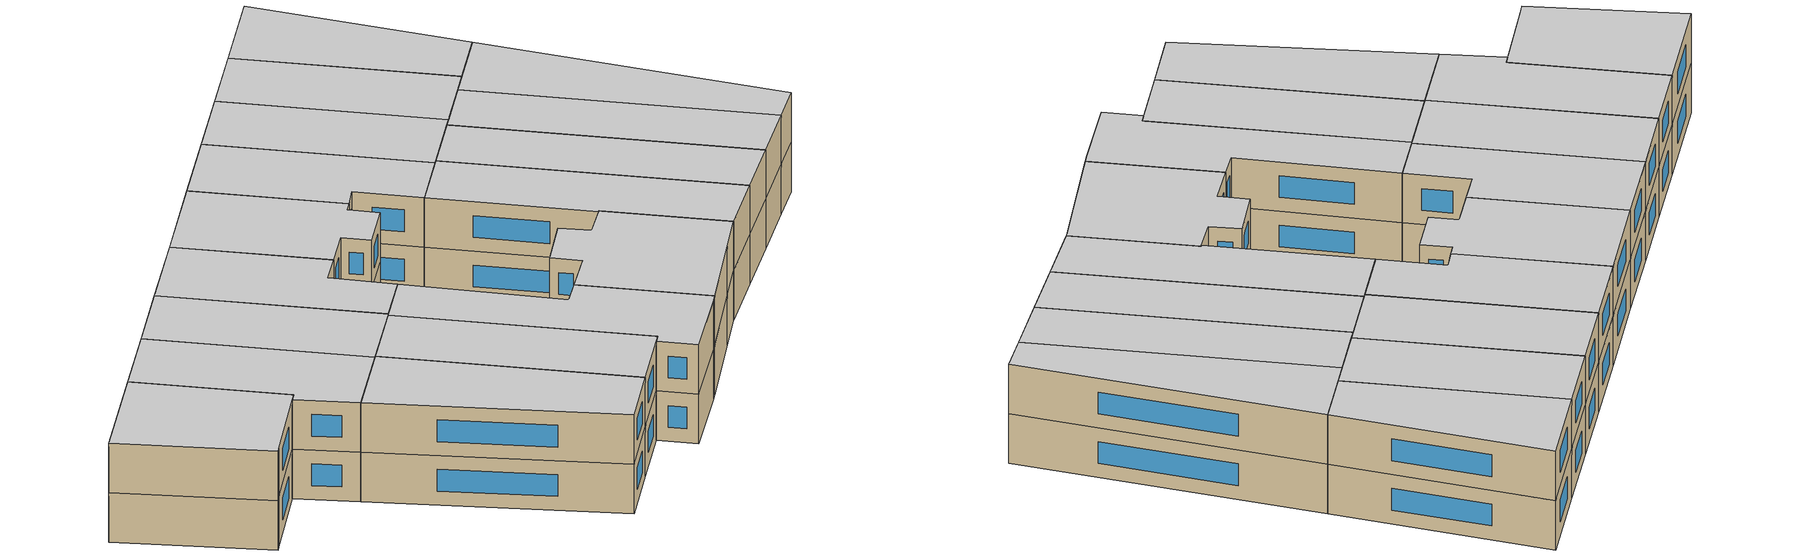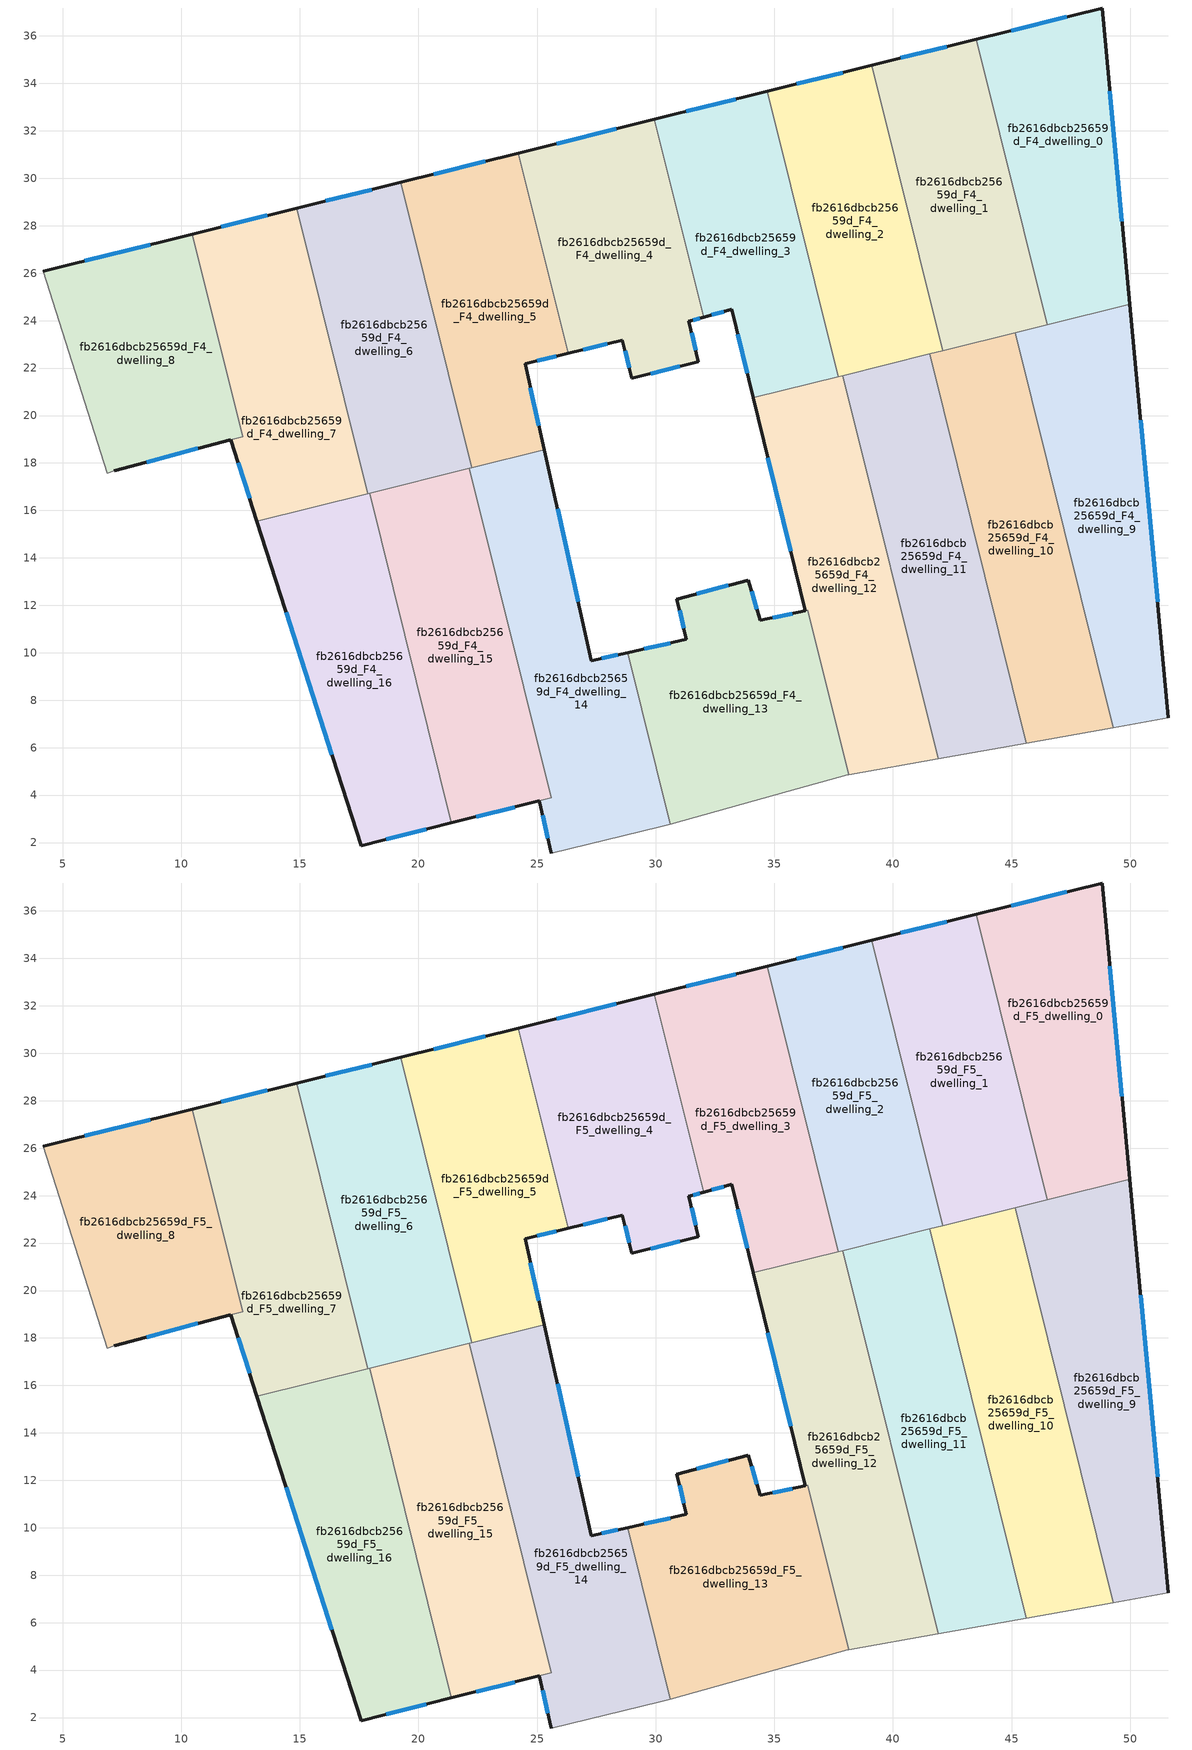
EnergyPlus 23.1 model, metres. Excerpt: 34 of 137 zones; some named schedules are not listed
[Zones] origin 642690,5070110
fb2616dbcb25659d_F4_dwelling_0
 floor to fb2616dbcb25659d_F3_dwelling_0 (EU_floor_Construction): 48.82,37.18 49.98,24.69 46.5,23.82 43.51,35.86 z12
 wall outside (EU_wall_Construction): 49.98,24.69 48.82,37.18 43.51,35.86 z12:15
 wall to fb2616dbcb25659d_F4_dwelling_1 (EU_wall_Construction): 43.51,35.86 46.5,23.82 z12:15
 wall to fb2616dbcb25659d_F4_dwelling_9 (EU_wall_Construction): 46.5,23.82 49.98,24.69 z12:15
 window (EU_Window_Construction): 47.33,36.81 44.99,36.23 / 49.66,28.19 49.14,33.68 z12.84:14.16
fb2616dbcb25659d_F4_dwelling_1
 floor to fb2616dbcb25659d_F3_dwelling_1 (EU_floor_Construction): 43.51,35.86 46.5,23.82 42.1,22.73 39.11,34.76 z12
 wall outside (EU_wall_Construction): 43.51,35.86 39.11,34.76 z12:15
 wall to fb2616dbcb25659d_F4_dwelling_2 (EU_wall_Construction): 39.11,34.76 42.1,22.73 z12:15
 wall to fb2616dbcb25659d_F4_dwelling_10 (EU_wall_Construction): 42.1,22.73 42.36,22.79 45.15,23.49 z12:15
 wall to fb2616dbcb25659d_F4_dwelling_9 (EU_wall_Construction): 45.15,23.49 46.5,23.82 z12:15
 window (EU_Window_Construction): 42.27,35.55 40.34,35.07 z12.84:14.16
fb2616dbcb25659d_F4_dwelling_10
 floor to fb2616dbcb25659d_F3_dwelling_10 (EU_floor_Construction): 45.15,23.49 49.29,6.84 45.63,6.19 41.55,22.59 z12
 wall to fb2616dbcb25659d_F4_dwelling_11 (EU_wall_Construction): 41.55,22.59 45.63,6.19 z12:15
 wall to fb2616dbcb25659d_F4_dwelling_9 (EU_wall_Construction): 49.29,6.84 45.15,23.49 z12:15
 wall adiabatic (EU_wall_Construction): 45.63,6.19 49.29,6.84 z12:15
 wall to fb2616dbcb25659d_F4_dwelling_2 (EU_wall_Construction): 42.1,22.73 41.55,22.59 z12:15
fb2616dbcb25659d_F4_dwelling_11
 floor to fb2616dbcb25659d_F3_dwelling_11 (EU_floor_Construction): 41.55,22.59 45.63,6.19 41.91,5.53 37.89,21.68 z12
 wall to fb2616dbcb25659d_F4_dwelling_12 (EU_wall_Construction): 37.89,21.68 41.91,5.53 z12:15
 wall adiabatic (EU_wall_Construction): 41.91,5.53 45.63,6.19 z12:15
 wall to fb2616dbcb25659d_F4_dwelling_2 (EU_wall_Construction): 41.55,22.59 37.89,21.68 z12:15
fb2616dbcb25659d_F4_dwelling_12
 floor to fb2616dbcb25659d_F3_dwelling_12 (EU_floor_Construction): 37.89,21.68 41.91,5.53 38.13,4.86 36.41,11.79 36.3,11.76 34.11,20.74 34.18,20.76 z12
 wall outside (EU_wall_Construction): 34.11,20.74 36.3,11.76 z12:15
 wall to fb2616dbcb25659d_F4_dwelling_13 (EU_wall_Construction): 36.3,11.76 36.41,11.79 / 36.41,11.78 38.13,4.86 z12:15
 wall adiabatic (EU_wall_Construction): 38.13,4.86 41.91,5.53 z12:15
 wall to fb2616dbcb25659d_F4_dwelling_3 (EU_wall_Construction): 37.7,21.64 34.18,20.76 34.11,20.74 z12:15
 wall to fb2616dbcb25659d_F4_dwelling_2 (EU_wall_Construction): 37.89,21.68 37.7,21.64 z12:15
 window (EU_Window_Construction): 34.73,18.23 35.69,14.28 z12.84:14.16
fb2616dbcb25659d_F4_dwelling_13
 floor to fb2616dbcb25659d_F3_dwelling_13 (EU_floor_Construction): 36.41,11.78 38.13,4.86 38.1,4.86 35.6,4.16 30.62,2.78 28.83,10.01 31.3,10.56 30.9,12.26 33.9,13.06 34.4,11.36 36.3,11.76 z12
 wall outside (EU_wall_Construction): 36.3,11.76 34.4,11.36 33.9,13.06 30.9,12.26 31.3,10.56 28.83,10.01 z12:15
 wall adiabatic (EU_wall_Construction): 30.62,2.78 35.6,4.16 38.1,4.86 38.13,4.86 z12:15
 wall to fb2616dbcb25659d_F4_dwelling_14 (EU_wall_Construction): 28.83,10.01 30.62,2.78 z12:15
 window (EU_Window_Construction): 30.6,10.41 29.52,10.16 / 31.01,11.79 31.18,11.04 / 33.06,12.84 31.74,12.49 / 34.26,11.84 34.04,12.59 / 35.76,11.65 34.93,11.47 z12.84:14.16
fb2616dbcb25659d_F4_dwelling_14
 floor to fb2616dbcb25659d_F3_dwelling_14 (EU_floor_Construction): 25.31,18.55 27.29,9.67 28.83,10.01 30.62,2.78 30.19,2.66 25.59,1.56 25.09,3.76 25.59,3.89 22.14,17.77 z12
 wall outside (EU_wall_Construction): 28.83,10.01 27.29,9.67 25.31,18.55 / 25.09,3.76 25.59,1.56 z12:15
 wall adiabatic (EU_wall_Construction): 25.59,1.56 30.19,2.66 30.62,2.78 z12:15
 wall to fb2616dbcb25659d_F4_dwelling_15 (EU_wall_Construction): 22.14,17.77 25.59,3.89 25.09,3.76 z12:15
 wall to fb2616dbcb25659d_F4_dwelling_5 (EU_wall_Construction): 25.31,18.55 22.25,17.8 z12:15
 wall to fb2616dbcb25659d_F4_dwelling_6 (EU_wall_Construction): 22.25,17.8 22.14,17.77 z12:15
 window (EU_Window_Construction): 26.74,12.16 25.86,16.06 / 28.4,9.91 27.72,9.76 / 25.23,3.14 25.45,2.18 z12.84:14.16
fb2616dbcb25659d_F4_dwelling_15
 floor to fb2616dbcb25659d_F3_dwelling_15 (EU_floor_Construction): 22.14,17.77 25.59,3.89 25.09,3.76 21.39,2.83 17.94,16.72 z12
 wall outside (EU_wall_Construction): 21.39,2.83 25.09,3.76 z12:15
 wall to fb2616dbcb25659d_F4_dwelling_16 (EU_wall_Construction): 17.94,16.72 21.39,2.83 z12:15
 wall to fb2616dbcb25659d_F4_dwelling_6 (EU_wall_Construction): 22.14,17.77 17.94,16.72 z12:15
 window (EU_Window_Construction): 22.43,3.09 24.05,3.5 z12.84:14.16
fb2616dbcb25659d_F4_dwelling_16
 floor to fb2616dbcb25659d_F3_dwelling_16 (EU_floor_Construction): 17.94,16.72 21.39,2.83 17.58,1.86 13.19,15.54 z12
 wall outside (EU_wall_Construction): 13.19,15.54 17.58,1.86 21.39,2.83 z12:15
 wall to fb2616dbcb25659d_F4_dwelling_7 (EU_wall_Construction): 17.85,16.7 13.19,15.54 z12:15
 wall to fb2616dbcb25659d_F4_dwelling_6 (EU_wall_Construction): 17.94,16.72 17.85,16.7 z12:15
 window (EU_Window_Construction): 18.65,2.13 20.33,2.56 / 14.42,11.71 16.35,5.7 z12.84:14.16
fb2616dbcb25659d_F4_dwelling_2
 floor to fb2616dbcb25659d_F3_dwelling_2 (EU_floor_Construction): 39.11,34.76 42.1,22.73 37.7,21.64 34.71,33.67 z12
 wall outside (EU_wall_Construction): 39.11,34.76 34.71,33.67 z12:15
 wall to fb2616dbcb25659d_F4_dwelling_3 (EU_wall_Construction): 34.71,33.67 37.7,21.64 z12:15
 window (EU_Window_Construction): 37.88,34.46 35.94,33.98 z12.84:14.16
fb2616dbcb25659d_F4_dwelling_3
 floor to fb2616dbcb25659d_F3_dwelling_3 (EU_floor_Construction): 34.71,33.67 37.7,21.64 34.11,20.74 33.2,24.47 32.02,24.15 29.95,32.49 z12
 wall outside (EU_wall_Construction): 32.02,24.15 33.2,24.47 34.11,20.74 / 34.71,33.67 29.95,32.49 z12:15
 wall to fb2616dbcb25659d_F4_dwelling_4 (EU_wall_Construction): 29.95,32.49 32.02,24.15 z12:15
 window (EU_Window_Construction): 33.46,23.43 33.86,21.79 / 32.35,24.24 32.87,24.38 / 33.38,33.34 31.28,32.82 z12.84:14.16
fb2616dbcb25659d_F4_dwelling_4
 floor to fb2616dbcb25659d_F3_dwelling_4 (EU_floor_Construction): 29.95,32.49 32.02,24.15 31.4,23.97 31.8,22.27 29,21.57 28.6,23.17 26.31,22.62 24.21,31.06 z12
 wall outside (EU_wall_Construction): 26.31,22.62 28.6,23.17 29,21.57 31.8,22.27 31.4,23.97 32.02,24.15 / 29.95,32.49 24.21,31.06 z12:15
 wall to fb2616dbcb25659d_F4_dwelling_5 (EU_wall_Construction): 24.21,31.06 26.31,22.62 z12:15
 window (EU_Window_Construction): 31.69,22.75 31.51,23.5 / 29.78,21.77 31.02,22.08 / 28.71,22.73 28.89,22.02 / 26.95,22.77 27.96,23.02 / 28.34,32.09 25.82,31.46 / 31.58,24.02 31.85,24.1 z12.84:14.16
fb2616dbcb25659d_F4_dwelling_5
 floor to fb2616dbcb25659d_F3_dwelling_5 (EU_floor_Construction): 24.21,31.06 26.31,22.62 24.49,22.17 25.31,18.55 22.25,17.8 19.26,29.83 z12
 wall outside (EU_wall_Construction): 25.31,18.55 24.49,22.17 26.31,22.62 / 24.21,31.06 19.26,29.83 z12:15
 wall to fb2616dbcb25659d_F4_dwelling_6 (EU_wall_Construction): 19.26,29.83 22.25,17.8 z12:15
 window (EU_Window_Construction): 25.08,19.57 24.72,21.16 / 22.83,30.72 20.65,30.17 / 25,22.3 25.8,22.49 z12.84:14.16
fb2616dbcb25659d_F4_dwelling_6
 floor to fb2616dbcb25659d_F3_dwelling_6 (EU_floor_Construction): 19.26,29.83 22.25,17.8 17.85,16.7 14.86,28.74 z12
 wall outside (EU_wall_Construction): 19.26,29.83 14.86,28.74 z12:15
 wall to fb2616dbcb25659d_F4_dwelling_7 (EU_wall_Construction): 14.86,28.74 17.85,16.7 z12:15
 window (EU_Window_Construction): 18.03,29.52 16.1,29.04 z12.84:14.16
fb2616dbcb25659d_F4_dwelling_7
 floor to fb2616dbcb25659d_F3_dwelling_7 (EU_floor_Construction): 14.86,28.74 17.85,16.7 13.19,15.54 12.09,18.97 12.59,19.11 10.46,27.64 z12
 wall outside (EU_wall_Construction): 14.86,28.74 10.46,27.64 / 12.09,18.97 13.19,15.54 z12:15
 wall to fb2616dbcb25659d_F4_dwelling_8 (EU_wall_Construction): 10.46,27.64 12.59,19.11 12.09,18.97 z12:15
 window (EU_Window_Construction): 13.63,28.43 11.7,27.95 / 12.4,18.01 12.88,16.5 z12.84:14.16
fb2616dbcb25659d_F4_dwelling_8
 floor to fb2616dbcb25659d_F3_dwelling_8 (EU_floor_Construction): 10.46,27.64 12.59,19.11 12.08,18.97 7.18,17.67 6.88,17.58 4.18,26.08 z12
 wall outside (EU_wall_Construction): 7.18,17.67 12.08,18.97 / 10.46,27.64 4.18,26.08 z12:15
 wall adiabatic (EU_wall_Construction): 4.18,26.08 6.88,17.58 7.18,17.67 z12:15
 window (EU_Window_Construction): 8.55,18.04 10.71,18.61 / 8.7,27.21 5.94,26.52 z12.84:14.16
fb2616dbcb25659d_F4_dwelling_9
 floor to fb2616dbcb25659d_F3_dwelling_9 (EU_floor_Construction): 49.98,24.69 51.61,7.25 49.29,6.84 45.15,23.49 z12
 wall outside (EU_wall_Construction): 51.61,7.25 49.98,24.69 z12:15
 wall adiabatic (EU_wall_Construction): 49.29,6.84 51.61,7.25 z12:15
 window (EU_Window_Construction): 51.15,12.14 50.44,19.8 z12.84:14.16
fb2616dbcb25659d_F5_dwelling_0
 floor to fb2616dbcb25659d_F4_dwelling_0 (EU_floor_Construction): 48.82,37.18 49.98,24.69 46.5,23.82 43.51,35.86 z15
 wall outside (EU_wall_Construction): 49.98,24.69 48.82,37.18 43.51,35.86 z15:18
 wall to fb2616dbcb25659d_F5_dwelling_1 (EU_wall_Construction): 43.51,35.86 46.5,23.82 z15:18
 wall to fb2616dbcb25659d_F5_dwelling_9 (EU_wall_Construction): 46.5,23.82 49.98,24.69 z15:18
 window (EU_Window_Construction): 47.33,36.81 44.99,36.23 / 49.66,28.19 49.14,33.68 z15.84:17.16
 ceiling to fb2616dbcb25659d_F6_dwelling_0 (EU_floor_Construction): 49.98,24.69 48.82,37.18 43.51,35.86 46.5,23.82 z18
fb2616dbcb25659d_F5_dwelling_1
 floor to fb2616dbcb25659d_F4_dwelling_1 (EU_floor_Construction): 43.51,35.86 46.5,23.82 42.1,22.73 39.11,34.76 z15
 wall outside (EU_wall_Construction): 43.51,35.86 39.11,34.76 z15:18
 wall to fb2616dbcb25659d_F5_dwelling_2 (EU_wall_Construction): 39.11,34.76 42.1,22.73 z15:18
 wall to fb2616dbcb25659d_F5_dwelling_10 (EU_wall_Construction): 42.1,22.73 42.36,22.79 45.15,23.49 z15:18
 wall to fb2616dbcb25659d_F5_dwelling_9 (EU_wall_Construction): 45.15,23.49 46.5,23.82 z15:18
 window (EU_Window_Construction): 42.27,35.55 40.34,35.07 z15.84:17.16
 ceiling to fb2616dbcb25659d_F6_dwelling_1 (EU_floor_Construction): 46.5,23.82 43.51,35.86 39.11,34.76 42.1,22.73 z18
fb2616dbcb25659d_F5_dwelling_10
 floor to fb2616dbcb25659d_F4_dwelling_10 (EU_floor_Construction): 45.15,23.49 49.29,6.84 45.63,6.19 41.55,22.59 z15
 wall to fb2616dbcb25659d_F5_dwelling_11 (EU_wall_Construction): 41.55,22.59 45.63,6.19 z15:18
 wall to fb2616dbcb25659d_F5_dwelling_9 (EU_wall_Construction): 49.29,6.84 45.15,23.49 z15:18
 wall adiabatic (EU_wall_Construction): 45.63,6.19 49.29,6.84 z15:18
 wall to fb2616dbcb25659d_F5_dwelling_2 (EU_wall_Construction): 42.1,22.73 41.55,22.59 z15:18
 ceiling to fb2616dbcb25659d_F6_dwelling_10 (EU_floor_Construction): 49.29,6.84 45.15,23.49 41.55,22.59 45.63,6.19 z18
fb2616dbcb25659d_F5_dwelling_11
 floor to fb2616dbcb25659d_F4_dwelling_11 (EU_floor_Construction): 41.55,22.59 45.63,6.19 41.91,5.53 37.89,21.68 z15
 wall to fb2616dbcb25659d_F5_dwelling_12 (EU_wall_Construction): 37.89,21.68 41.91,5.53 z15:18
 wall adiabatic (EU_wall_Construction): 41.91,5.53 45.63,6.19 z15:18
 wall to fb2616dbcb25659d_F5_dwelling_2 (EU_wall_Construction): 41.55,22.59 37.89,21.68 z15:18
 ceiling to fb2616dbcb25659d_F6_dwelling_11 (EU_floor_Construction): 45.63,6.19 41.55,22.59 37.89,21.68 41.91,5.53 z18
fb2616dbcb25659d_F5_dwelling_12
 floor to fb2616dbcb25659d_F4_dwelling_12 (EU_floor_Construction): 37.89,21.68 41.91,5.53 38.13,4.86 36.41,11.79 36.3,11.76 34.11,20.74 34.18,20.76 z15
 wall outside (EU_wall_Construction): 34.11,20.74 36.3,11.76 z15:18
 wall to fb2616dbcb25659d_F5_dwelling_13 (EU_wall_Construction): 36.3,11.76 36.41,11.79 / 36.41,11.78 38.13,4.86 z15:18
 wall adiabatic (EU_wall_Construction): 38.13,4.86 41.91,5.53 z15:18
 wall to fb2616dbcb25659d_F5_dwelling_3 (EU_wall_Construction): 37.7,21.64 34.18,20.76 34.11,20.74 z15:18
 wall to fb2616dbcb25659d_F5_dwelling_2 (EU_wall_Construction): 37.89,21.68 37.7,21.64 z15:18
 window (EU_Window_Construction): 34.73,18.23 35.69,14.28 z15.84:17.16
 ceiling to fb2616dbcb25659d_F6_dwelling_12 (EU_floor_Construction): 41.91,5.53 37.89,21.68 34.18,20.76 34.11,20.74 36.3,11.76 36.41,11.79 38.13,4.86 z18
fb2616dbcb25659d_F5_dwelling_13
 floor to fb2616dbcb25659d_F4_dwelling_13 (EU_floor_Construction): 36.41,11.78 38.13,4.86 38.1,4.86 35.6,4.16 30.62,2.78 28.83,10.01 31.3,10.56 30.9,12.26 33.9,13.06 34.4,11.36 36.3,11.76 z15
 wall outside (EU_wall_Construction): 36.3,11.76 34.4,11.36 33.9,13.06 30.9,12.26 31.3,10.56 28.83,10.01 z15:18
 wall adiabatic (EU_wall_Construction): 30.62,2.78 35.6,4.16 38.1,4.86 38.13,4.86 z15:18
 wall to fb2616dbcb25659d_F5_dwelling_14 (EU_wall_Construction): 28.83,10.01 30.62,2.78 z15:18
 window (EU_Window_Construction): 30.6,10.41 29.52,10.16 / 31.01,11.79 31.18,11.04 / 33.06,12.84 31.74,12.49 / 34.26,11.84 34.04,12.59 / 35.76,11.65 34.93,11.47 z15.84:17.16
 ceiling to fb2616dbcb25659d_F6_dwelling_13 (EU_floor_Construction): 38.1,4.86 38.13,4.86 36.41,11.78 36.3,11.76 34.4,11.36 33.9,13.06 30.9,12.26 31.3,10.56 28.83,10.01 30.62,2.78 35.6,4.16 z18
fb2616dbcb25659d_F5_dwelling_14
 floor to fb2616dbcb25659d_F4_dwelling_14 (EU_floor_Construction): 25.31,18.55 27.29,9.67 28.83,10.01 30.62,2.78 30.19,2.66 25.59,1.56 25.09,3.76 25.59,3.89 22.14,17.77 z15
 wall outside (EU_wall_Construction): 28.83,10.01 27.29,9.67 25.31,18.55 / 25.09,3.76 25.59,1.56 z15:18
 wall adiabatic (EU_wall_Construction): 25.59,1.56 30.19,2.66 30.62,2.78 z15:18
 wall to fb2616dbcb25659d_F5_dwelling_15 (EU_wall_Construction): 22.14,17.77 25.59,3.89 25.09,3.76 z15:18
 wall to fb2616dbcb25659d_F5_dwelling_5 (EU_wall_Construction): 25.31,18.55 22.25,17.8 z15:18
 wall to fb2616dbcb25659d_F5_dwelling_6 (EU_wall_Construction): 22.25,17.8 22.14,17.77 z15:18
 window (EU_Window_Construction): 26.74,12.16 25.86,16.06 / 28.4,9.91 27.72,9.76 / 25.23,3.14 25.45,2.18 z15.84:17.16
 ceiling to fb2616dbcb25659d_F6_dwelling_14 (EU_floor_Construction): 30.19,2.66 30.62,2.78 28.83,10.01 27.29,9.67 25.31,18.55 22.14,17.77 25.59,3.89 25.09,3.76 25.59,1.56 z18
fb2616dbcb25659d_F5_dwelling_15
 floor to fb2616dbcb25659d_F4_dwelling_15 (EU_floor_Construction): 22.14,17.77 25.59,3.89 25.09,3.76 21.39,2.83 17.94,16.72 z15
 wall outside (EU_wall_Construction): 21.39,2.83 25.09,3.76 z15:18
 wall to fb2616dbcb25659d_F5_dwelling_16 (EU_wall_Construction): 17.94,16.72 21.39,2.83 z15:18
 wall to fb2616dbcb25659d_F5_dwelling_6 (EU_wall_Construction): 22.14,17.77 17.94,16.72 z15:18
 window (EU_Window_Construction): 22.43,3.09 24.05,3.5 z15.84:17.16
 ceiling to fb2616dbcb25659d_F6_dwelling_15 (EU_floor_Construction): 25.09,3.76 25.59,3.89 22.14,17.77 17.94,16.72 21.39,2.83 z18
fb2616dbcb25659d_F5_dwelling_16
 floor to fb2616dbcb25659d_F4_dwelling_16 (EU_floor_Construction): 17.94,16.72 21.39,2.83 17.58,1.86 13.19,15.54 z15
 wall outside (EU_wall_Construction): 13.19,15.54 17.58,1.86 21.39,2.83 z15:18
 wall to fb2616dbcb25659d_F5_dwelling_7 (EU_wall_Construction): 17.85,16.7 13.19,15.54 z15:18
 wall to fb2616dbcb25659d_F5_dwelling_6 (EU_wall_Construction): 17.94,16.72 17.85,16.7 z15:18
 window (EU_Window_Construction): 18.65,2.13 20.33,2.56 / 14.42,11.71 16.35,5.7 z15.84:17.16
 ceiling to fb2616dbcb25659d_F6_dwelling_16 (EU_floor_Construction): 21.39,2.83 17.94,16.72 13.19,15.54 17.58,1.86 z18
fb2616dbcb25659d_F5_dwelling_2
 floor to fb2616dbcb25659d_F4_dwelling_2 (EU_floor_Construction): 39.11,34.76 42.1,22.73 37.7,21.64 34.71,33.67 z15
 wall outside (EU_wall_Construction): 39.11,34.76 34.71,33.67 z15:18
 wall to fb2616dbcb25659d_F5_dwelling_3 (EU_wall_Construction): 34.71,33.67 37.7,21.64 z15:18
 window (EU_Window_Construction): 37.88,34.46 35.94,33.98 z15.84:17.16
 ceiling to fb2616dbcb25659d_F6_dwelling_2 (EU_floor_Construction): 42.1,22.73 39.11,34.76 34.71,33.67 37.7,21.64 z18
fb2616dbcb25659d_F5_dwelling_3
 floor to fb2616dbcb25659d_F4_dwelling_3 (EU_floor_Construction): 34.71,33.67 37.7,21.64 34.11,20.74 33.2,24.47 32.02,24.15 29.95,32.49 z15
 wall outside (EU_wall_Construction): 32.02,24.15 33.2,24.47 34.11,20.74 / 34.71,33.67 29.95,32.49 z15:18
 wall to fb2616dbcb25659d_F5_dwelling_4 (EU_wall_Construction): 29.95,32.49 32.02,24.15 z15:18
 window (EU_Window_Construction): 33.46,23.43 33.86,21.79 / 32.35,24.24 32.87,24.38 / 33.38,33.34 31.28,32.82 z15.84:17.16
 ceiling to fb2616dbcb25659d_F6_dwelling_3 (EU_floor_Construction): 37.7,21.64 34.71,33.67 29.95,32.49 32.02,24.15 33.2,24.47 34.11,20.74 z18
fb2616dbcb25659d_F5_dwelling_4
 floor to fb2616dbcb25659d_F4_dwelling_4 (EU_floor_Construction): 29.95,32.49 32.02,24.15 31.4,23.97 31.8,22.27 29,21.57 28.6,23.17 26.31,22.62 24.21,31.06 z15
 wall outside (EU_wall_Construction): 26.31,22.62 28.6,23.17 29,21.57 31.8,22.27 31.4,23.97 32.02,24.15 / 29.95,32.49 24.21,31.06 z15:18
 wall to fb2616dbcb25659d_F5_dwelling_5 (EU_wall_Construction): 24.21,31.06 26.31,22.62 z15:18
 window (EU_Window_Construction): 31.69,22.75 31.51,23.5 / 29.78,21.77 31.02,22.08 / 28.71,22.73 28.89,22.02 / 26.95,22.77 27.96,23.02 / 28.34,32.09 25.82,31.46 / 31.58,24.02 31.85,24.1 z15.84:17.16
 ceiling to fb2616dbcb25659d_F6_dwelling_4 (EU_floor_Construction): 31.8,22.27 31.4,23.97 32.02,24.15 29.95,32.49 24.21,31.06 26.31,22.62 28.6,23.17 29,21.57 z18
fb2616dbcb25659d_F5_dwelling_5
 floor to fb2616dbcb25659d_F4_dwelling_5 (EU_floor_Construction): 24.21,31.06 26.31,22.62 24.49,22.17 25.31,18.55 22.25,17.8 19.26,29.83 z15
 wall outside (EU_wall_Construction): 25.31,18.55 24.49,22.17 26.31,22.62 / 24.21,31.06 19.26,29.83 z15:18
 wall to fb2616dbcb25659d_F5_dwelling_6 (EU_wall_Construction): 19.26,29.83 22.25,17.8 z15:18
 window (EU_Window_Construction): 25.08,19.57 24.72,21.16 / 22.83,30.72 20.65,30.17 / 25,22.3 25.8,22.49 z15.84:17.16
 ceiling to fb2616dbcb25659d_F6_dwelling_5 (EU_floor_Construction): 25.31,18.55 24.49,22.17 26.31,22.62 24.21,31.06 19.26,29.83 22.25,17.8 z18
fb2616dbcb25659d_F5_dwelling_6
 floor to fb2616dbcb25659d_F4_dwelling_6 (EU_floor_Construction): 19.26,29.83 22.25,17.8 17.85,16.7 14.86,28.74 z15
 wall outside (EU_wall_Construction): 19.26,29.83 14.86,28.74 z15:18
 wall to fb2616dbcb25659d_F5_dwelling_7 (EU_wall_Construction): 14.86,28.74 17.85,16.7 z15:18
 window (EU_Window_Construction): 18.03,29.52 16.1,29.04 z15.84:17.16
 ceiling to fb2616dbcb25659d_F6_dwelling_6 (EU_floor_Construction): 22.25,17.8 19.26,29.83 14.86,28.74 17.85,16.7 z18
fb2616dbcb25659d_F5_dwelling_7
 floor to fb2616dbcb25659d_F4_dwelling_7 (EU_floor_Construction): 14.86,28.74 17.85,16.7 13.19,15.54 12.09,18.97 12.59,19.11 10.46,27.64 z15
 wall outside (EU_wall_Construction): 14.86,28.74 10.46,27.64 / 12.09,18.97 13.19,15.54 z15:18
 wall to fb2616dbcb25659d_F5_dwelling_8 (EU_wall_Construction): 10.46,27.64 12.59,19.11 12.09,18.97 z15:18
 window (EU_Window_Construction): 13.63,28.43 11.7,27.95 / 12.4,18.01 12.88,16.5 z15.84:17.16
 ceiling to fb2616dbcb25659d_F6_dwelling_7 (EU_floor_Construction): 17.85,16.7 14.86,28.74 10.46,27.64 12.59,19.11 12.09,18.97 13.19,15.54 z18
fb2616dbcb25659d_F5_dwelling_8
 floor to fb2616dbcb25659d_F4_dwelling_8 (EU_floor_Construction): 10.46,27.64 12.59,19.11 12.08,18.97 7.18,17.67 6.88,17.58 4.18,26.08 z15
 wall outside (EU_wall_Construction): 7.18,17.67 12.08,18.97 / 10.46,27.64 4.18,26.08 z15:18
 wall adiabatic (EU_wall_Construction): 4.18,26.08 6.88,17.58 7.18,17.67 z15:18
 window (EU_Window_Construction): 8.55,18.04 10.71,18.61 / 8.7,27.21 5.94,26.52 z15.84:17.16
 ceiling to fb2616dbcb25659d_F6_dwelling_8 (EU_floor_Construction): 12.08,18.97 12.59,19.11 10.46,27.64 4.18,26.08 6.88,17.58 7.18,17.67 z18
fb2616dbcb25659d_F5_dwelling_9
 floor to fb2616dbcb25659d_F4_dwelling_9 (EU_floor_Construction): 49.98,24.69 51.61,7.25 49.29,6.84 45.15,23.49 z15
 wall outside (EU_wall_Construction): 51.61,7.25 49.98,24.69 z15:18
 wall adiabatic (EU_wall_Construction): 49.29,6.84 51.61,7.25 z15:18
 window (EU_Window_Construction): 51.15,12.14 50.44,19.8 z15.84:17.16
 ceiling to fb2616dbcb25659d_F6_dwelling_9 (EU_floor_Construction): 51.61,7.25 49.98,24.69 45.15,23.49 49.29,6.84 z18
[Building]
EU S2 Campaign: North Axis=0; Terrain=City; Solar Distribution=FullExterior
[Site:Location]
Lyon-Bron: Latitude=45.75; Longitude=5; Time Zone=1; Elevation=198
[SizingPeriod:WeatherFileDays]
AnnualSizingPeriod: Begin Month=1; Begin Day of Month=1; End Month=12; End Day of Month=31; Day of Week for Start Day=Monday; Use Weather File Daylight Saving Period=No; Use Weather File Rain and Snow Indicators=No
[MATERIAL]
EU_InternalMass_Material: Roughness=MediumRough; Thickness=0.1; Conductivity=1; Density=1800; Specific Heat=900; Thermal Absorptance=0.9; Solar Absorptance=0.7; Visible Absorptance=0.7
[MATERIAL:NOMASS] Roughness=MediumRough; Thermal Absorptance=0.9; Solar Absorptance=0.7; Visible Absorptance=0.7
Name | Thermal Resistance
EU_wall_NoMass | 0.776494
EU_floor_NoMass | 0.421597
[WINDOWMATERIAL:SIMPLEGLAZINGSYSTEM]
EU_Window_SimpleGlazing: UFactor=4.24961; Solar Heat Gain Coefficient=0.83; Visible Transmittance=0.83
[CONSTRUCTION]
EU_wall_Construction: EU_wall_NoMass
EU_floor_Construction: EU_floor_NoMass
EU_Window_Construction: EU_Window_SimpleGlazing
EU_InternalMass_Construction: EU_InternalMass_Material
[ZONE] Type=1; Multiplier=1; Ceiling Height=autocalculate; Floor Area=autocalculate; Part of Total Floor Area=Yes
Name | Volume
fb2616dbcb25659d_F4_dwelling_0; fb2616dbcb25659d_F5_dwelling_0 | 168.588
fb2616dbcb25659d_F4_dwelling_1; fb2616dbcb25659d_F5_dwelling_1; fb2616dbcb25659d_F4_dwelling_6; fb2616dbcb25659d_F5_dwelling_6 | 168.568
fb2616dbcb25659d_F4_dwelling_10; fb2616dbcb25659d_F5_dwelling_10 | 189.658
fb2616dbcb25659d_F4_dwelling_11; fb2616dbcb25659d_F5_dwelling_11 | 189.641
fb2616dbcb25659d_F4_dwelling_12; fb2616dbcb25659d_F5_dwelling_12 | 192.105
fb2616dbcb25659d_F4_dwelling_13; fb2616dbcb25659d_F5_dwelling_13 | 187.198
fb2616dbcb25659d_F4_dwelling_14; fb2616dbcb25659d_F5_dwelling_14 | 193.3125
fb2616dbcb25659d_F4_dwelling_15; fb2616dbcb25659d_F5_dwelling_15 | 185.991
fb2616dbcb25659d_F4_dwelling_16; fb2616dbcb25659d_F5_dwelling_16 | 189.625
fb2616dbcb25659d_F4_dwelling_2; fb2616dbcb25659d_F5_dwelling_2 | 168.584
fb2616dbcb25659d_F4_dwelling_3; fb2616dbcb25659d_F5_dwelling_3 | 168.589
fb2616dbcb25659d_F4_dwelling_4; fb2616dbcb25659d_F5_dwelling_4 | 168.567
fb2616dbcb25659d_F4_dwelling_5; fb2616dbcb25659d_F5_dwelling_5 | 168.576
fb2616dbcb25659d_F4_dwelling_7; fb2616dbcb25659d_F5_dwelling_7 | 172.893
fb2616dbcb25659d_F4_dwelling_8; fb2616dbcb25659d_F5_dwelling_8 | 164.282
fb2616dbcb25659d_F4_dwelling_9; fb2616dbcb25659d_F5_dwelling_9 | 189.647
[INTERNALMASS] Construction=EU_InternalMass_Construction
Name | Zone or ZoneList | Surface Area
fb2616dbcb25659d_F4_dwelling_0_EU_InternalMass | fb2616dbcb25659d_F4_dwelling_0 | 56.1962
fb2616dbcb25659d_F4_dwelling_1_EU_InternalMass | fb2616dbcb25659d_F4_dwelling_1 | 56.1892
fb2616dbcb25659d_F4_dwelling_2_EU_InternalMass | fb2616dbcb25659d_F4_dwelling_2 | 56.1947
fb2616dbcb25659d_F4_dwelling_3_EU_InternalMass | fb2616dbcb25659d_F4_dwelling_3 | 56.1967
fb2616dbcb25659d_F4_dwelling_4_EU_InternalMass | fb2616dbcb25659d_F4_dwelling_4 | 56.1887
fb2616dbcb25659d_F4_dwelling_5_EU_InternalMass | fb2616dbcb25659d_F4_dwelling_5 | 56.1917
fb2616dbcb25659d_F4_dwelling_6_EU_InternalMass | fb2616dbcb25659d_F4_dwelling_6 | 56.1892
fb2616dbcb25659d_F4_dwelling_7_EU_InternalMass | fb2616dbcb25659d_F4_dwelling_7 | 57.6308
fb2616dbcb25659d_F4_dwelling_8_EU_InternalMass | fb2616dbcb25659d_F4_dwelling_8 | 54.7612
fb2616dbcb25659d_F4_dwelling_9_EU_InternalMass | fb2616dbcb25659d_F4_dwelling_9 | 63.2157
fb2616dbcb25659d_F4_dwelling_10_EU_InternalMass | fb2616dbcb25659d_F4_dwelling_10 | 63.2193
fb2616dbcb25659d_F4_dwelling_11_EU_InternalMass | fb2616dbcb25659d_F4_dwelling_11 | 63.2136
fb2616dbcb25659d_F4_dwelling_12_EU_InternalMass | fb2616dbcb25659d_F4_dwelling_12 | 64.0352
fb2616dbcb25659d_F4_dwelling_13_EU_InternalMass | fb2616dbcb25659d_F4_dwelling_13 | 62.3997
fb2616dbcb25659d_F4_dwelling_14_EU_InternalMass | fb2616dbcb25659d_F4_dwelling_14 | 64.4362
fb2616dbcb25659d_F4_dwelling_15_EU_InternalMass | fb2616dbcb25659d_F4_dwelling_15 | 61.9987
fb2616dbcb25659d_F4_dwelling_16_EU_InternalMass | fb2616dbcb25659d_F4_dwelling_16 | 63.2087
fb2616dbcb25659d_F5_dwelling_0_EU_InternalMass | fb2616dbcb25659d_F5_dwelling_0 | 56.1962
fb2616dbcb25659d_F5_dwelling_1_EU_InternalMass | fb2616dbcb25659d_F5_dwelling_1 | 56.1892
fb2616dbcb25659d_F5_dwelling_2_EU_InternalMass | fb2616dbcb25659d_F5_dwelling_2 | 56.1947
fb2616dbcb25659d_F5_dwelling_3_EU_InternalMass | fb2616dbcb25659d_F5_dwelling_3 | 56.1967
fb2616dbcb25659d_F5_dwelling_4_EU_InternalMass | fb2616dbcb25659d_F5_dwelling_4 | 56.1887
fb2616dbcb25659d_F5_dwelling_5_EU_InternalMass | fb2616dbcb25659d_F5_dwelling_5 | 56.1917
fb2616dbcb25659d_F5_dwelling_6_EU_InternalMass | fb2616dbcb25659d_F5_dwelling_6 | 56.1892
fb2616dbcb25659d_F5_dwelling_7_EU_InternalMass | fb2616dbcb25659d_F5_dwelling_7 | 57.6308
fb2616dbcb25659d_F5_dwelling_8_EU_InternalMass | fb2616dbcb25659d_F5_dwelling_8 | 54.7612
fb2616dbcb25659d_F5_dwelling_9_EU_InternalMass | fb2616dbcb25659d_F5_dwelling_9 | 63.2157
fb2616dbcb25659d_F5_dwelling_10_EU_InternalMass | fb2616dbcb25659d_F5_dwelling_10 | 63.2193
fb2616dbcb25659d_F5_dwelling_11_EU_InternalMass | fb2616dbcb25659d_F5_dwelling_11 | 63.2136
fb2616dbcb25659d_F5_dwelling_12_EU_InternalMass | fb2616dbcb25659d_F5_dwelling_12 | 64.0352
fb2616dbcb25659d_F5_dwelling_13_EU_InternalMass | fb2616dbcb25659d_F5_dwelling_13 | 62.3997
fb2616dbcb25659d_F5_dwelling_14_EU_InternalMass | fb2616dbcb25659d_F5_dwelling_14 | 64.4362
fb2616dbcb25659d_F5_dwelling_15_EU_InternalMass | fb2616dbcb25659d_F5_dwelling_15 | 61.9987
fb2616dbcb25659d_F5_dwelling_16_EU_InternalMass | fb2616dbcb25659d_F5_dwelling_16 | 63.2087
[OTHEREQUIPMENT] Fuel Type=Electricity; Design Level Calculation Method=Watts/Area; Power per Zone Floor Area=1; Fraction Latent=0; Fraction Radiant=0; Fraction Lost=0; Carbon Dioxide Generation Rate=0; EndUse Subcategory=EU_Step8_InternalGains
Name | Zone or ZoneList or Space or SpaceList | Schedule
EU_Step8_InternalGain_fb2616dbcb25659d_F4_dwelling_0_f000 | fb2616dbcb25659d_F4_dwelling_0 | EU_Step8_GainSchedule_fb2616dbcb25659d_F4_dwelling_0_f000
EU_Step8_InternalGain_fb2616dbcb25659d_F4_dwelling_1_f000 | fb2616dbcb25659d_F4_dwelling_1 | EU_Step8_GainSchedule_fb2616dbcb25659d_F4_dwelling_1_f000
EU_Step8_InternalGain_fb2616dbcb25659d_F4_dwelling_2_f000 | fb2616dbcb25659d_F4_dwelling_2 | EU_Step8_GainSchedule_fb2616dbcb25659d_F4_dwelling_2_f000
EU_Step8_InternalGain_fb2616dbcb25659d_F4_dwelling_3_f000 | fb2616dbcb25659d_F4_dwelling_3 | EU_Step8_GainSchedule_fb2616dbcb25659d_F4_dwelling_3_f000
EU_Step8_InternalGain_fb2616dbcb25659d_F4_dwelling_4_f000 | fb2616dbcb25659d_F4_dwelling_4 | EU_Step8_GainSchedule_fb2616dbcb25659d_F4_dwelling_4_f000
EU_Step8_InternalGain_fb2616dbcb25659d_F4_dwelling_5_f000 | fb2616dbcb25659d_F4_dwelling_5 | EU_Step8_GainSchedule_fb2616dbcb25659d_F4_dwelling_5_f000
EU_Step8_InternalGain_fb2616dbcb25659d_F4_dwelling_6_f000 | fb2616dbcb25659d_F4_dwelling_6 | EU_Step8_GainSchedule_fb2616dbcb25659d_F4_dwelling_6_f000
EU_Step8_InternalGain_fb2616dbcb25659d_F4_dwelling_7_f000 | fb2616dbcb25659d_F4_dwelling_7 | EU_Step8_GainSchedule_fb2616dbcb25659d_F4_dwelling_7_f000
EU_Step8_InternalGain_fb2616dbcb25659d_F4_dwelling_8_f000 | fb2616dbcb25659d_F4_dwelling_8 | EU_Step8_GainSchedule_fb2616dbcb25659d_F4_dwelling_8_f000
EU_Step8_InternalGain_fb2616dbcb25659d_F4_dwelling_9_f000 | fb2616dbcb25659d_F4_dwelling_9 | EU_Step8_GainSchedule_fb2616dbcb25659d_F4_dwelling_9_f000
EU_Step8_InternalGain_fb2616dbcb25659d_F4_dwelling_10_f000 | fb2616dbcb25659d_F4_dwelling_10 | EU_Step8_GainSchedule_fb2616dbcb25659d_F4_dwelling_10_f000
EU_Step8_InternalGain_fb2616dbcb25659d_F4_dwelling_11_f000 | fb2616dbcb25659d_F4_dwelling_11 | EU_Step8_GainSchedule_fb2616dbcb25659d_F4_dwelling_11_f000
EU_Step8_InternalGain_fb2616dbcb25659d_F4_dwelling_12_f000 | fb2616dbcb25659d_F4_dwelling_12 | EU_Step8_GainSchedule_fb2616dbcb25659d_F4_dwelling_12_f000
EU_Step8_InternalGain_fb2616dbcb25659d_F4_dwelling_13_f000 | fb2616dbcb25659d_F4_dwelling_13 | EU_Step8_GainSchedule_fb2616dbcb25659d_F4_dwelling_13_f000
EU_Step8_InternalGain_fb2616dbcb25659d_F4_dwelling_14_f000 | fb2616dbcb25659d_F4_dwelling_14 | EU_Step8_GainSchedule_fb2616dbcb25659d_F4_dwelling_14_f000
EU_Step8_InternalGain_fb2616dbcb25659d_F4_dwelling_15_f000 | fb2616dbcb25659d_F4_dwelling_15 | EU_Step8_GainSchedule_fb2616dbcb25659d_F4_dwelling_15_f000
EU_Step8_InternalGain_fb2616dbcb25659d_F4_dwelling_16_f000 | fb2616dbcb25659d_F4_dwelling_16 | EU_Step8_GainSchedule_fb2616dbcb25659d_F4_dwelling_16_f000
EU_Step8_InternalGain_fb2616dbcb25659d_F5_dwelling_0_f000 | fb2616dbcb25659d_F5_dwelling_0 | EU_Step8_GainSchedule_fb2616dbcb25659d_F5_dwelling_0_f000
EU_Step8_InternalGain_fb2616dbcb25659d_F5_dwelling_1_f000 | fb2616dbcb25659d_F5_dwelling_1 | EU_Step8_GainSchedule_fb2616dbcb25659d_F5_dwelling_1_f000
EU_Step8_InternalGain_fb2616dbcb25659d_F5_dwelling_2_f000 | fb2616dbcb25659d_F5_dwelling_2 | EU_Step8_GainSchedule_fb2616dbcb25659d_F5_dwelling_2_f000
EU_Step8_InternalGain_fb2616dbcb25659d_F5_dwelling_3_f000 | fb2616dbcb25659d_F5_dwelling_3 | EU_Step8_GainSchedule_fb2616dbcb25659d_F5_dwelling_3_f000
EU_Step8_InternalGain_fb2616dbcb25659d_F5_dwelling_4_f000 | fb2616dbcb25659d_F5_dwelling_4 | EU_Step8_GainSchedule_fb2616dbcb25659d_F5_dwelling_4_f000
EU_Step8_InternalGain_fb2616dbcb25659d_F5_dwelling_5_f000 | fb2616dbcb25659d_F5_dwelling_5 | EU_Step8_GainSchedule_fb2616dbcb25659d_F5_dwelling_5_f000
EU_Step8_InternalGain_fb2616dbcb25659d_F5_dwelling_6_f000 | fb2616dbcb25659d_F5_dwelling_6 | EU_Step8_GainSchedule_fb2616dbcb25659d_F5_dwelling_6_f000
EU_Step8_InternalGain_fb2616dbcb25659d_F5_dwelling_7_f000 | fb2616dbcb25659d_F5_dwelling_7 | EU_Step8_GainSchedule_fb2616dbcb25659d_F5_dwelling_7_f000
EU_Step8_InternalGain_fb2616dbcb25659d_F5_dwelling_8_f000 | fb2616dbcb25659d_F5_dwelling_8 | EU_Step8_GainSchedule_fb2616dbcb25659d_F5_dwelling_8_f000
EU_Step8_InternalGain_fb2616dbcb25659d_F5_dwelling_9_f000 | fb2616dbcb25659d_F5_dwelling_9 | EU_Step8_GainSchedule_fb2616dbcb25659d_F5_dwelling_9_f000
EU_Step8_InternalGain_fb2616dbcb25659d_F5_dwelling_10_f000 | fb2616dbcb25659d_F5_dwelling_10 | EU_Step8_GainSchedule_fb2616dbcb25659d_F5_dwelling_10_f000
EU_Step8_InternalGain_fb2616dbcb25659d_F5_dwelling_11_f000 | fb2616dbcb25659d_F5_dwelling_11 | EU_Step8_GainSchedule_fb2616dbcb25659d_F5_dwelling_11_f000
EU_Step8_InternalGain_fb2616dbcb25659d_F5_dwelling_12_f000 | fb2616dbcb25659d_F5_dwelling_12 | EU_Step8_GainSchedule_fb2616dbcb25659d_F5_dwelling_12_f000
EU_Step8_InternalGain_fb2616dbcb25659d_F5_dwelling_13_f000 | fb2616dbcb25659d_F5_dwelling_13 | EU_Step8_GainSchedule_fb2616dbcb25659d_F5_dwelling_13_f000
EU_Step8_InternalGain_fb2616dbcb25659d_F5_dwelling_14_f000 | fb2616dbcb25659d_F5_dwelling_14 | EU_Step8_GainSchedule_fb2616dbcb25659d_F5_dwelling_14_f000
EU_Step8_InternalGain_fb2616dbcb25659d_F5_dwelling_15_f000 | fb2616dbcb25659d_F5_dwelling_15 | EU_Step8_GainSchedule_fb2616dbcb25659d_F5_dwelling_15_f000
EU_Step8_InternalGain_fb2616dbcb25659d_F5_dwelling_16_f000 | fb2616dbcb25659d_F5_dwelling_16 | EU_Step8_GainSchedule_fb2616dbcb25659d_F5_dwelling_16_f000
[ZONEVENTILATION:DESIGNFLOWRATE] Schedule=EU_AlwaysOn; Design Flow Rate Calculation Method=AirChanges/Hour; Air Changes per Hour=0.693814; Ventilation Type=Natural; Fan Pressure Rise=0; Fan Total Efficiency=1; Constant Term Coefficient=1; Temperature Term Coefficient=0; Velocity Term Coefficient=0; Velocity Squared Term Coefficient=0; Minimum Indoor Temperature=-100; Maximum Indoor Temperature=100; Delta Temperature=-100; Minimum Outdoor Temperature=-100; Maximum Outdoor Temperature=100; Maximum Wind Speed=40
Name | Zone or ZoneList or Space or SpaceList
EU_ConstantAir_fb2616dbcb25659d_F4_dwelling_0 | fb2616dbcb25659d_F4_dwelling_0
EU_ConstantAir_fb2616dbcb25659d_F4_dwelling_1 | fb2616dbcb25659d_F4_dwelling_1
EU_ConstantAir_fb2616dbcb25659d_F4_dwelling_2 | fb2616dbcb25659d_F4_dwelling_2
EU_ConstantAir_fb2616dbcb25659d_F4_dwelling_3 | fb2616dbcb25659d_F4_dwelling_3
EU_ConstantAir_fb2616dbcb25659d_F4_dwelling_4 | fb2616dbcb25659d_F4_dwelling_4
EU_ConstantAir_fb2616dbcb25659d_F4_dwelling_5 | fb2616dbcb25659d_F4_dwelling_5
EU_ConstantAir_fb2616dbcb25659d_F4_dwelling_6 | fb2616dbcb25659d_F4_dwelling_6
EU_ConstantAir_fb2616dbcb25659d_F4_dwelling_7 | fb2616dbcb25659d_F4_dwelling_7
EU_ConstantAir_fb2616dbcb25659d_F4_dwelling_8 | fb2616dbcb25659d_F4_dwelling_8
EU_ConstantAir_fb2616dbcb25659d_F4_dwelling_9 | fb2616dbcb25659d_F4_dwelling_9
EU_ConstantAir_fb2616dbcb25659d_F4_dwelling_10 | fb2616dbcb25659d_F4_dwelling_10
EU_ConstantAir_fb2616dbcb25659d_F4_dwelling_11 | fb2616dbcb25659d_F4_dwelling_11
EU_ConstantAir_fb2616dbcb25659d_F4_dwelling_12 | fb2616dbcb25659d_F4_dwelling_12
EU_ConstantAir_fb2616dbcb25659d_F4_dwelling_13 | fb2616dbcb25659d_F4_dwelling_13
EU_ConstantAir_fb2616dbcb25659d_F4_dwelling_14 | fb2616dbcb25659d_F4_dwelling_14
EU_ConstantAir_fb2616dbcb25659d_F4_dwelling_15 | fb2616dbcb25659d_F4_dwelling_15
EU_ConstantAir_fb2616dbcb25659d_F4_dwelling_16 | fb2616dbcb25659d_F4_dwelling_16
EU_ConstantAir_fb2616dbcb25659d_F5_dwelling_0 | fb2616dbcb25659d_F5_dwelling_0
EU_ConstantAir_fb2616dbcb25659d_F5_dwelling_1 | fb2616dbcb25659d_F5_dwelling_1
EU_ConstantAir_fb2616dbcb25659d_F5_dwelling_2 | fb2616dbcb25659d_F5_dwelling_2
EU_ConstantAir_fb2616dbcb25659d_F5_dwelling_3 | fb2616dbcb25659d_F5_dwelling_3
EU_ConstantAir_fb2616dbcb25659d_F5_dwelling_4 | fb2616dbcb25659d_F5_dwelling_4
EU_ConstantAir_fb2616dbcb25659d_F5_dwelling_5 | fb2616dbcb25659d_F5_dwelling_5
EU_ConstantAir_fb2616dbcb25659d_F5_dwelling_6 | fb2616dbcb25659d_F5_dwelling_6
EU_ConstantAir_fb2616dbcb25659d_F5_dwelling_7 | fb2616dbcb25659d_F5_dwelling_7
EU_ConstantAir_fb2616dbcb25659d_F5_dwelling_8 | fb2616dbcb25659d_F5_dwelling_8
EU_ConstantAir_fb2616dbcb25659d_F5_dwelling_9 | fb2616dbcb25659d_F5_dwelling_9
EU_ConstantAir_fb2616dbcb25659d_F5_dwelling_10 | fb2616dbcb25659d_F5_dwelling_10
EU_ConstantAir_fb2616dbcb25659d_F5_dwelling_11 | fb2616dbcb25659d_F5_dwelling_11
EU_ConstantAir_fb2616dbcb25659d_F5_dwelling_12 | fb2616dbcb25659d_F5_dwelling_12
EU_ConstantAir_fb2616dbcb25659d_F5_dwelling_13 | fb2616dbcb25659d_F5_dwelling_13
EU_ConstantAir_fb2616dbcb25659d_F5_dwelling_14 | fb2616dbcb25659d_F5_dwelling_14
EU_ConstantAir_fb2616dbcb25659d_F5_dwelling_15 | fb2616dbcb25659d_F5_dwelling_15
EU_ConstantAir_fb2616dbcb25659d_F5_dwelling_16 | fb2616dbcb25659d_F5_dwelling_16
[HVACTEMPLATE:ZONE:IDEALLOADSAIRSYSTEM] System Availability Schedule=EU_AlwaysOn; Maximum Heating Supply Air Temperature=50; Minimum Cooling Supply Air Temperature=13; Maximum Heating Supply Air Humidity Ratio=0.0156; Minimum Cooling Supply Air Humidity Ratio=0.0077; Heating Limit=NoLimit; Cooling Limit=NoLimit; Heating Availability Schedule=EU_AlwaysOn; Cooling Availability Schedule=EU_CoolingOff; Dehumidification Control Type=ConstantSensibleHeatRatio; Cooling Sensible Heat Ratio=0.7; Dehumidification Setpoint=60; Humidification Control Type=None; Humidification Setpoint=30; Outdoor Air Method=None; Outdoor Air Flow Rate per Person=0.00944; Outdoor Air Flow Rate per Zone Floor Area=0; Outdoor Air Flow Rate per Zone=0; Demand Controlled Ventilation Type=None; Outdoor Air Economizer Type=NoEconomizer; Heat Recovery Type=None; Sensible Heat Recovery Effectiveness=0.7; Latent Heat Recovery Effectiveness=0.65
Name | Template Thermostat
fb2616dbcb25659d_F4_dwelling_0 | EU_HeatOnly_fb2616dbcb25659d_F4_dwelling_0
fb2616dbcb25659d_F4_dwelling_1 | EU_HeatOnly_fb2616dbcb25659d_F4_dwelling_1
fb2616dbcb25659d_F4_dwelling_2 | EU_HeatOnly_fb2616dbcb25659d_F4_dwelling_2
fb2616dbcb25659d_F4_dwelling_3 | EU_HeatOnly_fb2616dbcb25659d_F4_dwelling_3
fb2616dbcb25659d_F4_dwelling_4 | EU_HeatOnly_fb2616dbcb25659d_F4_dwelling_4
fb2616dbcb25659d_F4_dwelling_5 | EU_HeatOnly_fb2616dbcb25659d_F4_dwelling_5
fb2616dbcb25659d_F4_dwelling_6 | EU_HeatOnly_fb2616dbcb25659d_F4_dwelling_6
fb2616dbcb25659d_F4_dwelling_7 | EU_HeatOnly_fb2616dbcb25659d_F4_dwelling_7
fb2616dbcb25659d_F4_dwelling_8 | EU_HeatOnly_fb2616dbcb25659d_F4_dwelling_8
fb2616dbcb25659d_F4_dwelling_9 | EU_HeatOnly_fb2616dbcb25659d_F4_dwelling_9
fb2616dbcb25659d_F4_dwelling_10 | EU_HeatOnly_fb2616dbcb25659d_F4_dwelling_10
fb2616dbcb25659d_F4_dwelling_11 | EU_HeatOnly_fb2616dbcb25659d_F4_dwelling_11
fb2616dbcb25659d_F4_dwelling_12 | EU_HeatOnly_fb2616dbcb25659d_F4_dwelling_12
fb2616dbcb25659d_F4_dwelling_13 | EU_HeatOnly_fb2616dbcb25659d_F4_dwelling_13
fb2616dbcb25659d_F4_dwelling_14 | EU_HeatOnly_fb2616dbcb25659d_F4_dwelling_14
fb2616dbcb25659d_F4_dwelling_15 | EU_HeatOnly_fb2616dbcb25659d_F4_dwelling_15
fb2616dbcb25659d_F4_dwelling_16 | EU_HeatOnly_fb2616dbcb25659d_F4_dwelling_16
fb2616dbcb25659d_F5_dwelling_0 | EU_HeatOnly_fb2616dbcb25659d_F5_dwelling_0
fb2616dbcb25659d_F5_dwelling_1 | EU_HeatOnly_fb2616dbcb25659d_F5_dwelling_1
fb2616dbcb25659d_F5_dwelling_2 | EU_HeatOnly_fb2616dbcb25659d_F5_dwelling_2
fb2616dbcb25659d_F5_dwelling_3 | EU_HeatOnly_fb2616dbcb25659d_F5_dwelling_3
fb2616dbcb25659d_F5_dwelling_4 | EU_HeatOnly_fb2616dbcb25659d_F5_dwelling_4
fb2616dbcb25659d_F5_dwelling_5 | EU_HeatOnly_fb2616dbcb25659d_F5_dwelling_5
fb2616dbcb25659d_F5_dwelling_6 | EU_HeatOnly_fb2616dbcb25659d_F5_dwelling_6
fb2616dbcb25659d_F5_dwelling_7 | EU_HeatOnly_fb2616dbcb25659d_F5_dwelling_7
fb2616dbcb25659d_F5_dwelling_8 | EU_HeatOnly_fb2616dbcb25659d_F5_dwelling_8
fb2616dbcb25659d_F5_dwelling_9 | EU_HeatOnly_fb2616dbcb25659d_F5_dwelling_9
fb2616dbcb25659d_F5_dwelling_10 | EU_HeatOnly_fb2616dbcb25659d_F5_dwelling_10
fb2616dbcb25659d_F5_dwelling_11 | EU_HeatOnly_fb2616dbcb25659d_F5_dwelling_11
fb2616dbcb25659d_F5_dwelling_12 | EU_HeatOnly_fb2616dbcb25659d_F5_dwelling_12
fb2616dbcb25659d_F5_dwelling_13 | EU_HeatOnly_fb2616dbcb25659d_F5_dwelling_13
fb2616dbcb25659d_F5_dwelling_14 | EU_HeatOnly_fb2616dbcb25659d_F5_dwelling_14
fb2616dbcb25659d_F5_dwelling_15 | EU_HeatOnly_fb2616dbcb25659d_F5_dwelling_15
fb2616dbcb25659d_F5_dwelling_16 | EU_HeatOnly_fb2616dbcb25659d_F5_dwelling_16
[SIZING:ZONE] Zone Cooling Design Supply Air Temperature Input Method=SupplyAirTemperature; Zone Cooling Design Supply Air Temperature=13; Zone Heating Design Supply Air Temperature Input Method=SupplyAirTemperature; Zone Heating Design Supply Air Temperature=50; Zone Cooling Design Supply Air Humidity Ratio=0.008; Zone Heating Design Supply Air Humidity Ratio=0.008; Cooling Design Air Flow Method=DesignDay; Cooling Design Air Flow Rate=0; Cooling Minimum Air Flow per Zone Floor Area=0.000762; Cooling Minimum Air Flow=0; Cooling Minimum Air Flow Fraction=0.2; Heating Design Air Flow Method=DesignDay; Heating Design Air Flow Rate=0; Heating Maximum Air Flow per Zone Floor Area=0.002032; Heating Maximum Air Flow=0.141576; Heating Maximum Air Flow Fraction=0.3; Account for Dedicated Outdoor Air System=No; Dedicated Outdoor Air System Control Strategy=NeutralSupplyAir; Dedicated Outdoor Air Low Setpoint Temperature for Design=autosize; Dedicated Outdoor Air High Setpoint Temperature for Design=autosize; Zone Load Sizing Method=Sensible Load Only No Latent Load; Zone Latent Cooling Design Supply Air Humidity Ratio Input Method=HumidityRatioDifference; Zone Cooling Design Supply Air Humidity Ratio Difference=0.005; Zone Latent Heating Design Supply Air Humidity Ratio Input Method=HumidityRatioDifference; Zone Humidification Design Supply Air Humidity Ratio Difference=0.005
fb2616dbcb25659d_F4_dwelling_0; fb2616dbcb25659d_F4_dwelling_1; fb2616dbcb25659d_F4_dwelling_2; fb2616dbcb25659d_F4_dwelling_3; fb2616dbcb25659d_F4_dwelling_4; fb2616dbcb25659d_F4_dwelling_5; fb2616dbcb25659d_F4_dwelling_6; fb2616dbcb25659d_F4_dwelling_7; fb2616dbcb25659d_F4_dwelling_8; fb2616dbcb25659d_F4_dwelling_9; fb2616dbcb25659d_F4_dwelling_10; fb2616dbcb25659d_F4_dwelling_11; fb2616dbcb25659d_F4_dwelling_12; fb2616dbcb25659d_F4_dwelling_13; fb2616dbcb25659d_F4_dwelling_14; fb2616dbcb25659d_F4_dwelling_15; fb2616dbcb25659d_F4_dwelling_16; fb2616dbcb25659d_F5_dwelling_0; fb2616dbcb25659d_F5_dwelling_1; fb2616dbcb25659d_F5_dwelling_2; fb2616dbcb25659d_F5_dwelling_3; fb2616dbcb25659d_F5_dwelling_4; fb2616dbcb25659d_F5_dwelling_5; fb2616dbcb25659d_F5_dwelling_6; fb2616dbcb25659d_F5_dwelling_7; fb2616dbcb25659d_F5_dwelling_8; fb2616dbcb25659d_F5_dwelling_9; fb2616dbcb25659d_F5_dwelling_10; fb2616dbcb25659d_F5_dwelling_11; fb2616dbcb25659d_F5_dwelling_12; fb2616dbcb25659d_F5_dwelling_13; fb2616dbcb25659d_F5_dwelling_14; fb2616dbcb25659d_F5_dwelling_15; fb2616dbcb25659d_F5_dwelling_16
[SCHEDULE:FILE] Column Number=1; Rows to Skip at Top=0; Number of Hours of Data=8760; Column Separator=Comma; Interpolate to Timestep=No; Minutes per Item=60; Adjust Schedule for Daylight Savings=Yes
Name | File
EU_Step8_GainSchedule_fb2616dbcb25659d_F4_dwelling_0_f000 | ../../schedules/fb2616dbcb25659d/fb2616dbcb25659d_F4_dwelling_0_f000_gain.csv
EU_Step8_GainSchedule_fb2616dbcb25659d_F4_dwelling_1_f000 | ../../schedules/fb2616dbcb25659d/fb2616dbcb25659d_F4_dwelling_1_f000_gain.csv
EU_Step8_GainSchedule_fb2616dbcb25659d_F4_dwelling_2_f000 | ../../schedules/fb2616dbcb25659d/fb2616dbcb25659d_F4_dwelling_2_f000_gain.csv
EU_Step8_GainSchedule_fb2616dbcb25659d_F4_dwelling_3_f000 | ../../schedules/fb2616dbcb25659d/fb2616dbcb25659d_F4_dwelling_3_f000_gain.csv
EU_Step8_GainSchedule_fb2616dbcb25659d_F4_dwelling_4_f000 | ../../schedules/fb2616dbcb25659d/fb2616dbcb25659d_F4_dwelling_4_f000_gain.csv
EU_Step8_GainSchedule_fb2616dbcb25659d_F4_dwelling_5_f000 | ../../schedules/fb2616dbcb25659d/fb2616dbcb25659d_F4_dwelling_5_f000_gain.csv
EU_Step8_GainSchedule_fb2616dbcb25659d_F4_dwelling_6_f000 | ../../schedules/fb2616dbcb25659d/fb2616dbcb25659d_F4_dwelling_6_f000_gain.csv
EU_Step8_GainSchedule_fb2616dbcb25659d_F4_dwelling_7_f000 | ../../schedules/fb2616dbcb25659d/fb2616dbcb25659d_F4_dwelling_7_f000_gain.csv
EU_Step8_GainSchedule_fb2616dbcb25659d_F4_dwelling_8_f000 | ../../schedules/fb2616dbcb25659d/fb2616dbcb25659d_F4_dwelling_8_f000_gain.csv
EU_Step8_GainSchedule_fb2616dbcb25659d_F4_dwelling_9_f000 | ../../schedules/fb2616dbcb25659d/fb2616dbcb25659d_F4_dwelling_9_f000_gain.csv
EU_Step8_GainSchedule_fb2616dbcb25659d_F4_dwelling_10_f000 | ../../schedules/fb2616dbcb25659d/fb2616dbcb25659d_F4_dwelling_10_f000_gain.csv
EU_Step8_GainSchedule_fb2616dbcb25659d_F4_dwelling_11_f000 | ../../schedules/fb2616dbcb25659d/fb2616dbcb25659d_F4_dwelling_11_f000_gain.csv
EU_Step8_GainSchedule_fb2616dbcb25659d_F4_dwelling_12_f000 | ../../schedules/fb2616dbcb25659d/fb2616dbcb25659d_F4_dwelling_12_f000_gain.csv
EU_Step8_GainSchedule_fb2616dbcb25659d_F4_dwelling_13_f000 | ../../schedules/fb2616dbcb25659d/fb2616dbcb25659d_F4_dwelling_13_f000_gain.csv
EU_Step8_GainSchedule_fb2616dbcb25659d_F4_dwelling_14_f000 | ../../schedules/fb2616dbcb25659d/fb2616dbcb25659d_F4_dwelling_14_f000_gain.csv
EU_Step8_GainSchedule_fb2616dbcb25659d_F4_dwelling_15_f000 | ../../schedules/fb2616dbcb25659d/fb2616dbcb25659d_F4_dwelling_15_f000_gain.csv
EU_Step8_GainSchedule_fb2616dbcb25659d_F4_dwelling_16_f000 | ../../schedules/fb2616dbcb25659d/fb2616dbcb25659d_F4_dwelling_16_f000_gain.csv
EU_Step8_GainSchedule_fb2616dbcb25659d_F5_dwelling_0_f000 | ../../schedules/fb2616dbcb25659d/fb2616dbcb25659d_F5_dwelling_0_f000_gain.csv
EU_Step8_GainSchedule_fb2616dbcb25659d_F5_dwelling_1_f000 | ../../schedules/fb2616dbcb25659d/fb2616dbcb25659d_F5_dwelling_1_f000_gain.csv
